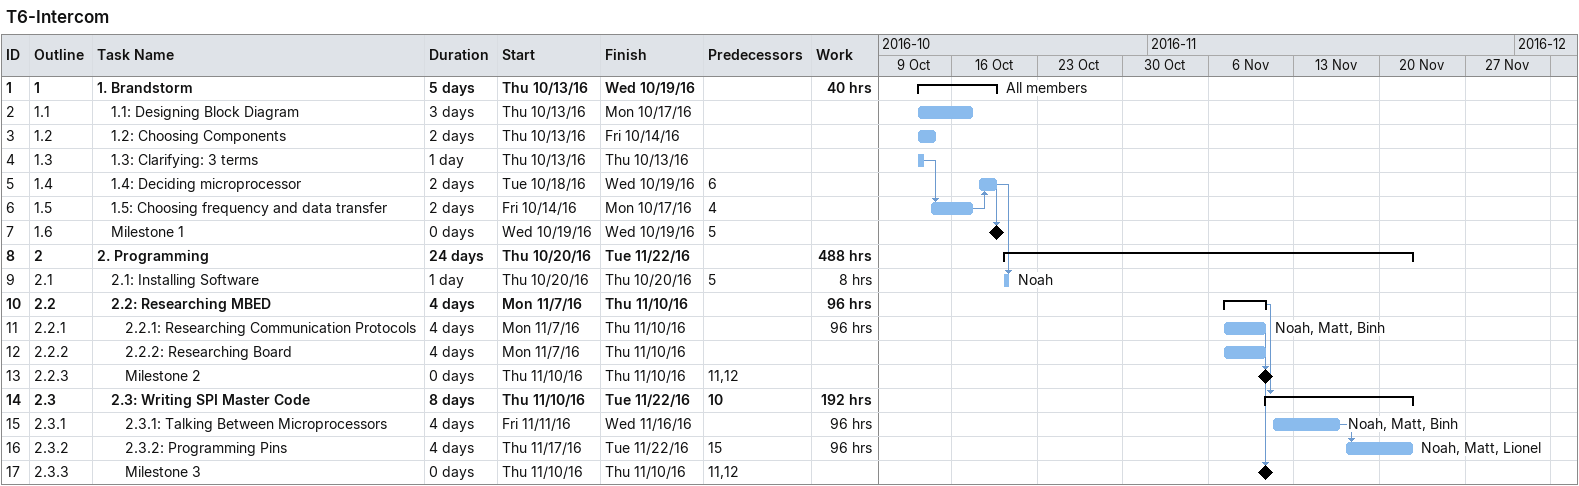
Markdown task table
T6-Intercom

| ID | WBS | Task | Duration | Start | Finish | Predecessors | Resources | Work (h) |
|---|---|---|---|---|---|---|---|---|
| 1 | 1 | **1. Brandstorm** | 5d | 2016-10-13 | 2016-10-19 |  | All members | 40 |
| 2 | 1.1 | 1.1: Designing Block Diagram | 3d | 2016-10-13 | 2016-10-17 |  |  |  |
| 3 | 1.2 | 1.2: Choosing Components | 2d | 2016-10-13 | 2016-10-14 |  |  |  |
| 4 | 1.3 | 1.3: Clarifying: 3 terms | 1d | 2016-10-13 | 2016-10-13 |  |  |  |
| 5 | 1.4 | 1.4: Deciding microprocessor | 2d | 2016-10-18 | 2016-10-19 | 6 |  |  |
| 6 | 1.5 | 1.5: Choosing frequency and data transfer | 2d | 2016-10-14 | 2016-10-17 | 4 |  |  |
| 7 | 1.6 | Milestone 1 | 0d | 2016-10-19 | 2016-10-19 | 5 |  |  |
| 8 | 2 | **2. Programming** | 24d | 2016-10-20 | 2016-11-22 |  |  | 488 |
| 9 | 2.1 | 2.1: Installing Software | 1d | 2016-10-20 | 2016-10-20 | 5 | Noah | 8 |
| 10 | 2.2 | **2.2: Researching MBED** | 4d | 2016-11-07 | 2016-11-10 |  |  | 96 |
| 11 | 2.2.1 | 2.2.1: Researching Communication Protocols | 4d | 2016-11-07 | 2016-11-10 |  | Noah, Matt, Binh | 96 |
| 12 | 2.2.2 | 2.2.2: Researching Board | 4d | 2016-11-07 | 2016-11-10 |  |  |  |
| 13 | 2.2.3 | Milestone 2 | 0d | 2016-11-10 | 2016-11-10 | 11, 12 |  |  |
| 14 | 2.3 | **2.3: Writing SPI Master Code** | 8d | 2016-11-10 | 2016-11-22 | 10 |  | 192 |
| 15 | 2.3.1 | 2.3.1: Talking Between Microprocessors | 4d | 2016-11-11 | 2016-11-16 |  | Noah, Matt, Binh | 96 |
| 16 | 2.3.2 | 2.3.2: Programming Pins | 4d | 2016-11-17 | 2016-11-22 | 15 | Noah, Matt, Lionel | 96 |
| 17 | 2.3.3 | Milestone 3 | 0d | 2016-11-10 | 2016-11-10 | 11, 12 |  |  |
